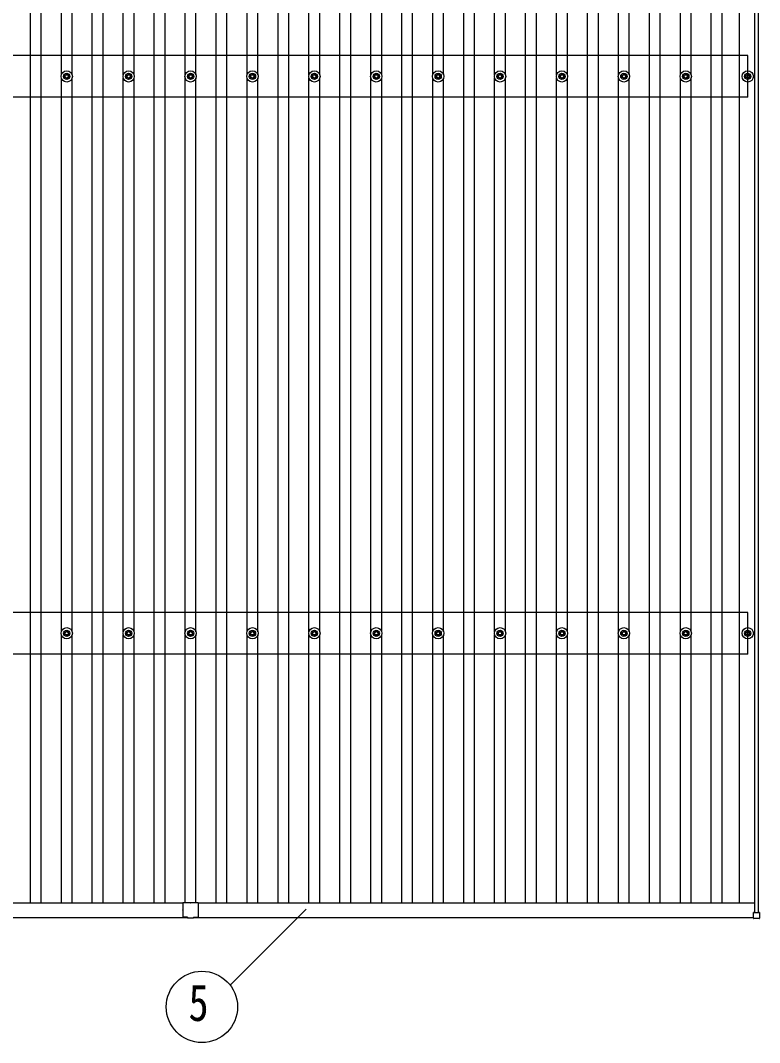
# Model space of a CAD drawing. Units: millimetres, scale not verified. Extents: x -18922 to 18922, y -13365 to 13365.
# Drawn here: x -11236 to -8848, y 4398 to 7701 of the extents above; entities that cross this region are included whole.
import ezdxf
from ezdxf.enums import TextEntityAlignment as Align

# ---------------------------------------------------------------- set-up
doc = ezdxf.new("R2010")
doc.units = ezdxf.units.MM
doc.header["$LTSCALE"] = 50
for name, color, linetype in [('0-5_YKK_13', 4, 'Continuous'), ('0-6_YKK_A1', 4, 'Continuous'), ('0-7_YKK_D', 6, 'Continuous')]:
    doc.layers.add(name, color=color, linetype=linetype)
doc.styles.add('ＭＳ ゴシック', font='')
doc.styles.get('ＭＳ ゴシック').set_extended_font_data('MS Gothic')

msp = doc.modelspace()

# ---------------------------------------------------------------- linework, layer by layer
at = {"layer": '0-5_YKK_13'}
for p, q in [((-11095.91, 7522.33), (-11091.5, 7522.33)), ((-11095.91, 7518.83), (-11091.5, 7518.83)), ((-11087.66, 7530.58), (-11087.66, 7526.16)), ((-11087.66, 7515), (-11087.66, 7510.58)), ((-11084.16, 7530.58), (-11084.16, 7526.16)), ((-11084.16, 7515), (-11084.16, 7510.58)), ((-11080.33, 7522.33), (-11075.92, 7522.33)), ((-11080.33, 7518.83), (-11075.92, 7518.83)), ((-10895.91, 7522.33), (-10891.5, 7522.33)), ((-10895.91, 7518.83), (-10891.5, 7518.83)), ((-10887.66, 7530.58), (-10887.66, 7526.16)), ((-10887.66, 7515), (-10887.66, 7510.58)), ((-10884.16, 7530.58), (-10884.16, 7526.16)), ((-10884.16, 7515), (-10884.16, 7510.58)), ((-10880.33, 7522.33), (-10875.92, 7522.33)), ((-10880.33, 7518.83), (-10875.92, 7518.83)), ((-10695.91, 7522.33), (-10691.5, 7522.33)), ((-10695.91, 7518.83), (-10691.5, 7518.83)), ((-10687.66, 7530.58), (-10687.66, 7526.16)), ((-10687.66, 7515), (-10687.66, 7510.58)), ((-10684.16, 7530.58), (-10684.16, 7526.16)), ((-10684.16, 7515), (-10684.16, 7510.58)), ((-10680.33, 7522.33), (-10675.92, 7522.33)), ((-10680.33, 7518.83), (-10675.92, 7518.83)), ((-10495.91, 7522.33), (-10491.5, 7522.33)), ((-10495.91, 7518.83), (-10491.5, 7518.83)), ((-10487.66, 7530.58), (-10487.66, 7526.16)), ((-10487.66, 7515), (-10487.66, 7510.58)), ((-10484.16, 7530.58), (-10484.16, 7526.16)), ((-10484.16, 7515), (-10484.16, 7510.58)), ((-10480.33, 7522.33), (-10475.92, 7522.33)), ((-10480.33, 7518.83), (-10475.92, 7518.83)), ((-10295.91, 7522.33), (-10291.5, 7522.33)), ((-10295.91, 7518.83), (-10291.5, 7518.83)), ((-10287.66, 7530.58), (-10287.66, 7526.16)), ((-10287.66, 7515), (-10287.66, 7510.58)), ((-10284.16, 7530.58), (-10284.16, 7526.16)), ((-10284.16, 7515), (-10284.16, 7510.58)), ((-10280.33, 7522.33), (-10275.92, 7522.33)), ((-10280.33, 7518.83), (-10275.92, 7518.83)), ((-10095.91, 7522.33), (-10091.5, 7522.33)), ((-10095.91, 7518.83), (-10091.5, 7518.83)), ((-10087.66, 7530.58), (-10087.66, 7526.16)), ((-10087.66, 7515), (-10087.66, 7510.58)), ((-10084.16, 7530.58), (-10084.16, 7526.16)), ((-10084.16, 7515), (-10084.16, 7510.58)), ((-10080.33, 7522.33), (-10075.92, 7522.33)), ((-10080.33, 7518.83), (-10075.92, 7518.83)), ((-9895.91, 7522.33), (-9891.5, 7522.33)), ((-9895.91, 7518.83), (-9891.5, 7518.83)), ((-9887.66, 7530.58), (-9887.66, 7526.16)), ((-9887.66, 7515), (-9887.66, 7510.58)), ((-9884.16, 7530.58), (-9884.16, 7526.16)), ((-9884.16, 7515), (-9884.16, 7510.58)), ((-9880.33, 7522.33), (-9875.92, 7522.33)), ((-9880.33, 7518.83), (-9875.92, 7518.83)), ((-9695.91, 7522.33), (-9691.5, 7522.33)), ((-9695.91, 7518.83), (-9691.5, 7518.83)), ((-9687.66, 7530.58), (-9687.66, 7526.16)), ((-9687.66, 7515), (-9687.66, 7510.58)), ((-9684.16, 7530.58), (-9684.16, 7526.16)), ((-9684.16, 7515), (-9684.16, 7510.58)), ((-9680.33, 7522.33), (-9675.92, 7522.33)), ((-9680.33, 7518.83), (-9675.92, 7518.83)), ((-9495.91, 7522.33), (-9491.5, 7522.33)), ((-9495.91, 7518.83), (-9491.5, 7518.83)), ((-9487.66, 7530.58), (-9487.66, 7526.16)), ((-9487.66, 7515), (-9487.66, 7510.58)), ((-9484.16, 7530.58), (-9484.16, 7526.16)), ((-9484.16, 7515), (-9484.16, 7510.58)), ((-9480.33, 7522.33), (-9475.92, 7522.33)), ((-9480.33, 7518.83), (-9475.92, 7518.83)), ((-9295.91, 7522.33), (-9291.5, 7522.33)), ((-9295.91, 7518.83), (-9291.5, 7518.83)), ((-9287.66, 7530.58), (-9287.66, 7526.16)), ((-9287.66, 7515), (-9287.66, 7510.58)), ((-9284.16, 7530.58), (-9284.16, 7526.16)), ((-9284.16, 7515), (-9284.16, 7510.58)), ((-9280.33, 7522.33), (-9275.92, 7522.33)), ((-9280.33, 7518.83), (-9275.92, 7518.83)), ((-9095.91, 7522.33), (-9091.5, 7522.33)), ((-9095.91, 7518.83), (-9091.5, 7518.83)), ((-9087.66, 7530.58), (-9087.66, 7526.16)), ((-9087.66, 7515), (-9087.66, 7510.58)), ((-9084.16, 7530.58), (-9084.16, 7526.16)), ((-9084.16, 7515), (-9084.16, 7510.58)), ((-9080.33, 7522.33), (-9075.92, 7522.33)), ((-9080.33, 7518.83), (-9075.92, 7518.83)), ((-8895.91, 7522.33), (-8891.5, 7522.33)), ((-8895.91, 7518.83), (-8891.5, 7518.83)), ((-8887.66, 7530.58), (-8887.66, 7526.16)), ((-8887.66, 7515), (-8887.66, 7510.58)), ((-8884.16, 7530.58), (-8884.16, 7526.16)), ((-8884.16, 7515), (-8884.16, 7510.58)), ((-8880.33, 7522.33), (-8875.92, 7522.33)), ((-8880.33, 7518.83), (-8875.92, 7518.83)), ((-11095.91, 5722.33), (-11091.5, 5722.33)), ((-11095.91, 5718.83), (-11091.5, 5718.83)), ((-11087.66, 5730.58), (-11087.66, 5726.16)), ((-11084.16, 5730.58), (-11084.16, 5726.16)), ((-11080.33, 5722.33), (-11075.92, 5722.33)), ((-11080.33, 5718.83), (-11075.92, 5718.83)), ((-10895.91, 5722.33), (-10891.5, 5722.33)), ((-10895.91, 5718.83), (-10891.5, 5718.83)), ((-10887.66, 5730.58), (-10887.66, 5726.16)), ((-10884.16, 5730.58), (-10884.16, 5726.16)), ((-10880.33, 5722.33), (-10875.92, 5722.33)), ((-10880.33, 5718.83), (-10875.92, 5718.83)), ((-10695.91, 5722.33), (-10691.5, 5722.33)), ((-10695.91, 5718.83), (-10691.5, 5718.83)), ((-10687.66, 5730.58), (-10687.66, 5726.16)), ((-10684.16, 5730.58), (-10684.16, 5726.16)), ((-10680.33, 5722.33), (-10675.92, 5722.33)), ((-10680.33, 5718.83), (-10675.92, 5718.83)), ((-10495.91, 5722.33), (-10491.5, 5722.33)), ((-10495.91, 5718.83), (-10491.5, 5718.83)), ((-10487.66, 5730.58), (-10487.66, 5726.16)), ((-10484.16, 5730.58), (-10484.16, 5726.16)), ((-10480.33, 5722.33), (-10475.92, 5722.33)), ((-10480.33, 5718.83), (-10475.92, 5718.83)), ((-10295.91, 5722.33), (-10291.5, 5722.33)), ((-10295.91, 5718.83), (-10291.5, 5718.83)), ((-10287.66, 5730.58), (-10287.66, 5726.16)), ((-10284.16, 5730.58), (-10284.16, 5726.16)), ((-10280.33, 5722.33), (-10275.92, 5722.33)), ((-10280.33, 5718.83), (-10275.92, 5718.83)), ((-10095.91, 5722.33), (-10091.5, 5722.33)), ((-10095.91, 5718.83), (-10091.5, 5718.83)), ((-10087.66, 5730.58), (-10087.66, 5726.16)), ((-10084.16, 5730.58), (-10084.16, 5726.16)), ((-10080.33, 5722.33), (-10075.92, 5722.33)), ((-10080.33, 5718.83), (-10075.92, 5718.83)), ((-9895.91, 5722.33), (-9891.5, 5722.33)), ((-9895.91, 5718.83), (-9891.5, 5718.83)), ((-9887.66, 5730.58), (-9887.66, 5726.16)), ((-9884.16, 5730.58), (-9884.16, 5726.16)), ((-9880.33, 5722.33), (-9875.92, 5722.33)), ((-9880.33, 5718.83), (-9875.92, 5718.83)), ((-9695.91, 5722.33), (-9691.5, 5722.33)), ((-9695.91, 5718.83), (-9691.5, 5718.83)), ((-9687.66, 5730.58), (-9687.66, 5726.16)), ((-9684.16, 5730.58), (-9684.16, 5726.16)), ((-9680.33, 5722.33), (-9675.92, 5722.33)), ((-9680.33, 5718.83), (-9675.92, 5718.83)), ((-9495.91, 5722.33), (-9491.5, 5722.33)), ((-9495.91, 5718.83), (-9491.5, 5718.83)), ((-9487.66, 5730.58), (-9487.66, 5726.16)), ((-9484.16, 5730.58), (-9484.16, 5726.16)), ((-9480.33, 5722.33), (-9475.92, 5722.33)), ((-9480.33, 5718.83), (-9475.92, 5718.83)), ((-9295.91, 5722.33), (-9291.5, 5722.33)), ((-9295.91, 5718.83), (-9291.5, 5718.83)), ((-9287.66, 5730.58), (-9287.66, 5726.16)), ((-9284.16, 5730.58), (-9284.16, 5726.16)), ((-9280.33, 5722.33), (-9275.92, 5722.33)), ((-9280.33, 5718.83), (-9275.92, 5718.83)), ((-9095.91, 5722.33), (-9091.5, 5722.33)), ((-9095.91, 5718.83), (-9091.5, 5718.83)), ((-9087.66, 5730.58), (-9087.66, 5726.16)), ((-9084.16, 5730.58), (-9084.16, 5726.16)), ((-9080.33, 5722.33), (-9075.92, 5722.33)), ((-9080.33, 5718.83), (-9075.92, 5718.83)), ((-8895.91, 5722.33), (-8891.5, 5722.33)), ((-8895.91, 5718.83), (-8891.5, 5718.83)), ((-8887.66, 5730.58), (-8887.66, 5726.16)), ((-8884.16, 5730.58), (-8884.16, 5726.16)), ((-8880.33, 5722.33), (-8875.92, 5722.33)), ((-8880.33, 5718.83), (-8875.92, 5718.83)), ((-11087.66, 5715), (-11087.66, 5710.58)), ((-11084.16, 5715), (-11084.16, 5710.58)), ((-10887.66, 5715), (-10887.66, 5710.58)), ((-10884.16, 5715), (-10884.16, 5710.58)), ((-10687.66, 5715), (-10687.66, 5710.58)), ((-10684.16, 5715), (-10684.16, 5710.58)), ((-10487.66, 5715), (-10487.66, 5710.58)), ((-10484.16, 5715), (-10484.16, 5710.58)), ((-10287.66, 5715), (-10287.66, 5710.58)), ((-10284.16, 5715), (-10284.16, 5710.58)), ((-10087.66, 5715), (-10087.66, 5710.58)), ((-10084.16, 5715), (-10084.16, 5710.58)), ((-9887.66, 5715), (-9887.66, 5710.58)), ((-9884.16, 5715), (-9884.16, 5710.58)), ((-9687.66, 5715), (-9687.66, 5710.58)), ((-9684.16, 5715), (-9684.16, 5710.58)), ((-9487.66, 5715), (-9487.66, 5710.58)), ((-9484.16, 5715), (-9484.16, 5710.58)), ((-9287.66, 5715), (-9287.66, 5710.58)), ((-9284.16, 5715), (-9284.16, 5710.58)), ((-9087.66, 5715), (-9087.66, 5710.58)), ((-9084.16, 5715), (-9084.16, 5710.58)), ((-8887.66, 5715), (-8887.66, 5710.58)), ((-8884.16, 5715), (-8884.16, 5710.58)), ((-10710.91, 4848.9), (-10710.91, 4826.3)), ((-10710.91, 4825.5), (-10710.91, 4803.9)), ((-10709.91, 4849.9), (-10686.31, 4849.9)), ((-10685.51, 4849.9), (-10661.91, 4849.9)), ((-10660.91, 4848.9), (-10660.91, 4826.3)), ((-10660.91, 4825.5), (-10660.91, 4803.9)), ((-10695.91, 4802.9), (-10709.91, 4802.9)), ((-10695.91, 4802.9), (-10695.91, 4801.4)), ((-10695.91, 4801.4), (-10675.91, 4801.4)), ((-10675.91, 4802.9), (-10675.91, 4801.4)), ((-10675.91, 4802.9), (-10661.91, 4802.9)), ((-8867.61, 4799.6), (-8867.61, 4817.6)), ((-8866.61, 4818.6), (-8848.61, 4818.6)), ((-8848.61, 4798.6), (-8866.61, 4798.6)), ((-8847.61, 4817.6), (-8847.61, 4799.6))]:
    msp.add_line(p, q, dxfattribs=at)
for centre, radius in [((-11085.91, 7520.58), 18.25), ((-10885.91, 7520.58), 18.25), ((-10685.91, 7520.58), 18.25), ((-10485.91, 7520.58), 18.25), ((-10285.91, 7520.58), 18.25), ((-10085.91, 7520.58), 18.25), ((-9885.91, 7520.58), 18.25), ((-9685.91, 7520.58), 18.25), ((-9485.91, 7520.58), 18.25), ((-9285.91, 7520.58), 18.25), ((-9085.91, 7520.58), 18.25), ((-8885.91, 7520.58), 18.25), ((-11085.91, 7520.58), 10.15), ((-11085.91, 7520.58), 5.85), ((-11085.91, 7520.58), 5.25), ((-10885.91, 7520.58), 10.15), ((-10885.91, 7520.58), 5.85), ((-10885.91, 7520.58), 5.25), ((-10685.91, 7520.58), 10.15), ((-10685.91, 7520.58), 5.85), ((-10685.91, 7520.58), 5.25), ((-10485.91, 7520.58), 10.15), ((-10485.91, 7520.58), 5.85), ((-10485.91, 7520.58), 5.25), ((-10285.91, 7520.58), 10.15), ((-10285.91, 7520.58), 5.85), ((-10285.91, 7520.58), 5.25), ((-10085.91, 7520.58), 10.15), ((-10085.91, 7520.58), 5.85), ((-10085.91, 7520.58), 5.25), ((-9885.91, 7520.58), 10.15), ((-9885.91, 7520.58), 5.85), ((-9885.91, 7520.58), 5.25), ((-9685.91, 7520.58), 10.15), ((-9685.91, 7520.58), 5.85), ((-9685.91, 7520.58), 5.25), ((-9485.91, 7520.58), 10.15), ((-9485.91, 7520.58), 5.85), ((-9485.91, 7520.58), 5.25), ((-9285.91, 7520.58), 10.15), ((-9285.91, 7520.58), 5.85), ((-9285.91, 7520.58), 5.25), ((-9085.91, 7520.58), 10.15), ((-9085.91, 7520.58), 5.85), ((-9085.91, 7520.58), 5.25), ((-8885.91, 7520.58), 10.15), ((-8885.91, 7520.58), 5.85), ((-8885.91, 7520.58), 5.25), ((-11085.91, 5720.58), 18.25), ((-11085.91, 5720.58), 10.15), ((-11085.91, 5720.58), 5.85), ((-11085.91, 5720.58), 5.25), ((-10885.91, 5720.58), 18.25), ((-10885.91, 5720.58), 10.15), ((-10885.91, 5720.58), 5.85), ((-10885.91, 5720.58), 5.25), ((-10685.91, 5720.58), 18.25), ((-10685.91, 5720.58), 10.15), ((-10685.91, 5720.58), 5.85), ((-10685.91, 5720.58), 5.25), ((-10485.91, 5720.58), 18.25), ((-10485.91, 5720.58), 10.15), ((-10485.91, 5720.58), 5.85), ((-10485.91, 5720.58), 5.25), ((-10285.91, 5720.58), 18.25), ((-10285.91, 5720.58), 10.15), ((-10285.91, 5720.58), 5.85), ((-10285.91, 5720.58), 5.25), ((-10085.91, 5720.58), 18.25), ((-10085.91, 5720.58), 10.15), ((-10085.91, 5720.58), 5.85), ((-10085.91, 5720.58), 5.25), ((-9885.91, 5720.58), 18.25), ((-9885.91, 5720.58), 10.15), ((-9885.91, 5720.58), 5.85), ((-9885.91, 5720.58), 5.25), ((-9685.91, 5720.58), 18.25), ((-9685.91, 5720.58), 10.15), ((-9685.91, 5720.58), 5.85), ((-9685.91, 5720.58), 5.25), ((-9485.91, 5720.58), 18.25), ((-9485.91, 5720.58), 10.15), ((-9485.91, 5720.58), 5.85), ((-9485.91, 5720.58), 5.25), ((-9285.91, 5720.58), 18.25), ((-9285.91, 5720.58), 10.15), ((-9285.91, 5720.58), 5.85), ((-9285.91, 5720.58), 5.25), ((-9085.91, 5720.58), 18.25), ((-9085.91, 5720.58), 10.15), ((-9085.91, 5720.58), 5.85), ((-9085.91, 5720.58), 5.25), ((-8885.91, 5720.58), 18.25), ((-8885.91, 5720.58), 10.15), ((-8885.91, 5720.58), 5.85), ((-8885.91, 5720.58), 5.25)]:
    msp.add_circle(centre, radius, dxfattribs=at)
for centre, radius, start, end in [((-10709.91, 4848.9), 1, 90, 180.00001), ((-10711.21, 4825.9), 0.5, 306.8699, 53.1301), ((-10685.91, 4850.2), 0.5, 216.8699, 323.1301), ((-10661.91, 4848.9), 1, 360, 90), ((-10660.61, 4825.9), 0.5, 126.8699, 233.1301), ((-10709.91, 4803.9), 1, 180.00001, 270), ((-10661.91, 4803.9), 1, 270, 360), ((-8866.61, 4817.6), 1, 90, 180), ((-8866.61, 4799.6), 1, 180, 270), ((-8848.61, 4817.6), 1, 0, 90), ((-8848.61, 4799.6), 1, 270, 0)]:
    msp.add_arc(centre, radius, start, end, dxfattribs=at)
at = {"layer": '0-6_YKK_A1'}
for p, q in [((-8862.91, 4818.56), (-8862.91, 10216.98)), ((-8850.91, 4818.56), (-8850.91, 10216.98)), ((-11203.41, 4849.88), (-11203.41, 10190.89)), ((-11168.41, 4849.88), (-11168.41, 10190.89)), ((-11003.41, 4849.88), (-11003.41, 10190.89)), ((-10968.41, 4849.88), (-10968.41, 10190.89)), ((-10803.41, 4849.88), (-10803.41, 10190.89)), ((-10768.41, 4849.88), (-10768.41, 10190.89)), ((-10603.41, 4849.88), (-10603.41, 10190.89)), ((-10568.41, 4849.88), (-10568.41, 10190.89)), ((-10403.41, 4849.88), (-10403.41, 10190.89)), ((-10368.41, 4849.88), (-10368.41, 10190.89)), ((-10203.41, 4849.88), (-10203.41, 10190.89)), ((-10168.41, 4849.88), (-10168.41, 10190.89)), ((-10003.41, 4849.88), (-10003.41, 10190.89)), ((-9968.41, 4849.88), (-9968.41, 10190.89)), ((-9803.41, 4849.88), (-9803.41, 10190.89)), ((-9768.41, 4849.88), (-9768.41, 10190.89)), ((-9603.41, 4849.88), (-9603.41, 10190.89)), ((-9568.41, 4849.88), (-9568.41, 10190.89)), ((-9403.41, 4849.88), (-9403.41, 10190.89)), ((-9368.41, 4849.88), (-9368.41, 10190.89)), ((-9203.41, 4849.88), (-9203.41, 10190.89)), ((-9168.41, 4849.88), (-9168.41, 10190.89)), ((-9003.41, 4849.88), (-9003.41, 10190.89)), ((-8968.41, 4849.88), (-8968.41, 10190.89)), ((-8912.79, 4849.88), (-8912.79, 10190.89)), ((-11103.41, 7525.76), (-11103.41, 9315.4)), ((-11068.41, 7525.76), (-11068.41, 9315.4)), ((-10903.41, 7525.76), (-10903.41, 9315.4)), ((-10868.41, 7525.76), (-10868.41, 9315.4)), ((-10703.41, 7525.76), (-10703.41, 9315.4)), ((-10668.41, 7525.76), (-10668.41, 9315.4)), ((-10503.41, 7525.76), (-10503.41, 9315.4)), ((-10468.41, 7525.76), (-10468.41, 9315.4)), ((-10303.41, 7525.76), (-10303.41, 9315.4)), ((-10268.41, 7525.76), (-10268.41, 9315.4)), ((-10103.41, 7525.76), (-10103.41, 9315.4)), ((-10068.41, 7525.76), (-10068.41, 9315.4)), ((-9903.41, 7525.76), (-9903.41, 9315.4)), ((-9868.41, 7525.76), (-9868.41, 9315.4)), ((-9703.41, 7525.76), (-9703.41, 9315.4)), ((-9668.41, 7525.76), (-9668.41, 9315.4)), ((-9503.41, 7525.76), (-9503.41, 9315.4)), ((-9468.41, 7525.76), (-9468.41, 9315.4)), ((-9303.41, 7525.76), (-9303.41, 9315.4)), ((-9268.41, 7525.76), (-9268.41, 9315.4)), ((-9103.41, 7525.76), (-9103.41, 9315.4)), ((-9068.41, 7525.76), (-9068.41, 9315.4)), ((-8885.49, 7587.58), (-16085.91, 7587.58)), ((-8885.49, 7453.58), (-8885.49, 7587.58)), ((-11103.41, 5725.76), (-11103.41, 7515.4)), ((-11068.41, 5725.76), (-11068.41, 7515.4)), ((-10903.41, 5725.76), (-10903.41, 7515.4)), ((-10868.41, 5725.76), (-10868.41, 7515.4)), ((-10703.41, 5725.76), (-10703.41, 7515.4)), ((-10668.41, 5725.76), (-10668.41, 7515.4)), ((-10503.41, 5725.76), (-10503.41, 7515.4)), ((-10468.41, 5725.76), (-10468.41, 7515.4)), ((-10303.41, 5725.76), (-10303.41, 7515.4)), ((-10268.41, 5725.76), (-10268.41, 7515.4)), ((-10103.41, 5725.76), (-10103.41, 7515.4)), ((-10068.41, 5725.76), (-10068.41, 7515.4)), ((-9903.41, 5725.76), (-9903.41, 7515.4)), ((-9868.41, 5725.76), (-9868.41, 7515.4)), ((-9703.41, 5725.76), (-9703.41, 7515.4)), ((-9668.41, 5725.76), (-9668.41, 7515.4)), ((-9503.41, 5725.76), (-9503.41, 7515.4)), ((-9468.41, 5725.76), (-9468.41, 7515.4)), ((-9303.41, 5725.76), (-9303.41, 7515.4)), ((-9268.41, 5725.76), (-9268.41, 7515.4)), ((-9103.41, 5725.76), (-9103.41, 7515.4)), ((-9068.41, 5725.76), (-9068.41, 7515.4)), ((-8885.49, 7453.58), (-16085.91, 7453.58)), ((-8885.49, 5787.58), (-16085.91, 5787.58)), ((-8885.49, 5653.58), (-8885.49, 5787.58)), ((-11103.41, 4849.88), (-11103.41, 5715.4)), ((-11068.41, 4849.88), (-11068.41, 5715.4)), ((-10903.41, 4849.88), (-10903.41, 5715.4)), ((-10868.41, 4849.88), (-10868.41, 5715.4)), ((-10703.41, 4849.9), (-10703.41, 5715.4)), ((-10668.41, 4849.9), (-10668.41, 5715.4)), ((-10503.41, 4849.88), (-10503.41, 5715.4)), ((-10468.41, 4849.88), (-10468.41, 5715.4)), ((-10303.41, 4849.88), (-10303.41, 5715.4)), ((-10268.41, 4849.88), (-10268.41, 5715.4)), ((-10103.41, 4849.88), (-10103.41, 5715.4)), ((-10068.41, 4849.88), (-10068.41, 5715.4)), ((-9903.41, 4849.88), (-9903.41, 5715.4)), ((-9868.41, 4849.88), (-9868.41, 5715.4)), ((-9703.41, 4849.88), (-9703.41, 5715.4)), ((-9668.41, 4849.88), (-9668.41, 5715.4)), ((-9503.41, 4849.88), (-9503.41, 5715.4)), ((-9468.41, 4849.88), (-9468.41, 5715.4)), ((-9303.41, 4849.88), (-9303.41, 5715.4)), ((-9268.41, 4849.88), (-9268.41, 5715.4)), ((-9103.41, 4849.88), (-9103.41, 5715.4)), ((-9068.41, 4849.88), (-9068.41, 5715.4)), ((-8885.49, 5653.58), (-16085.91, 5653.58)), ((-16108.91, 4849.88), (-10710.1, 4849.88)), ((-10686.3, 4849.88), (-10685.53, 4849.88)), ((-10661.73, 4849.88), (-8862.91, 4849.88)), ((-16104.21, 4801.9), (-10695.91, 4801.9)), ((-10675.91, 4801.9), (-8867.61, 4801.9))]:
    msp.add_line(p, q, dxfattribs=at)
at = {"layer": '0-7_YKK_D'}
msp.add_line((-10557.91, 4583.21), (-10312.57, 4828.55), dxfattribs=at)
msp.add_circle((-10649.2, 4512.94), 115.2, dxfattribs=at)

# ---------------------------------------------------------------- texts
at = {"layer": '0-7_YKK_D', "style": 'ＭＳ ゴシック', "width": 0.8}
msp.add_text('5', height=118.8, dxfattribs=at).set_placement((-10692.4, 4431.94), align=Align.BOTTOM_LEFT)

doc.saveas('drawing.dxf')
